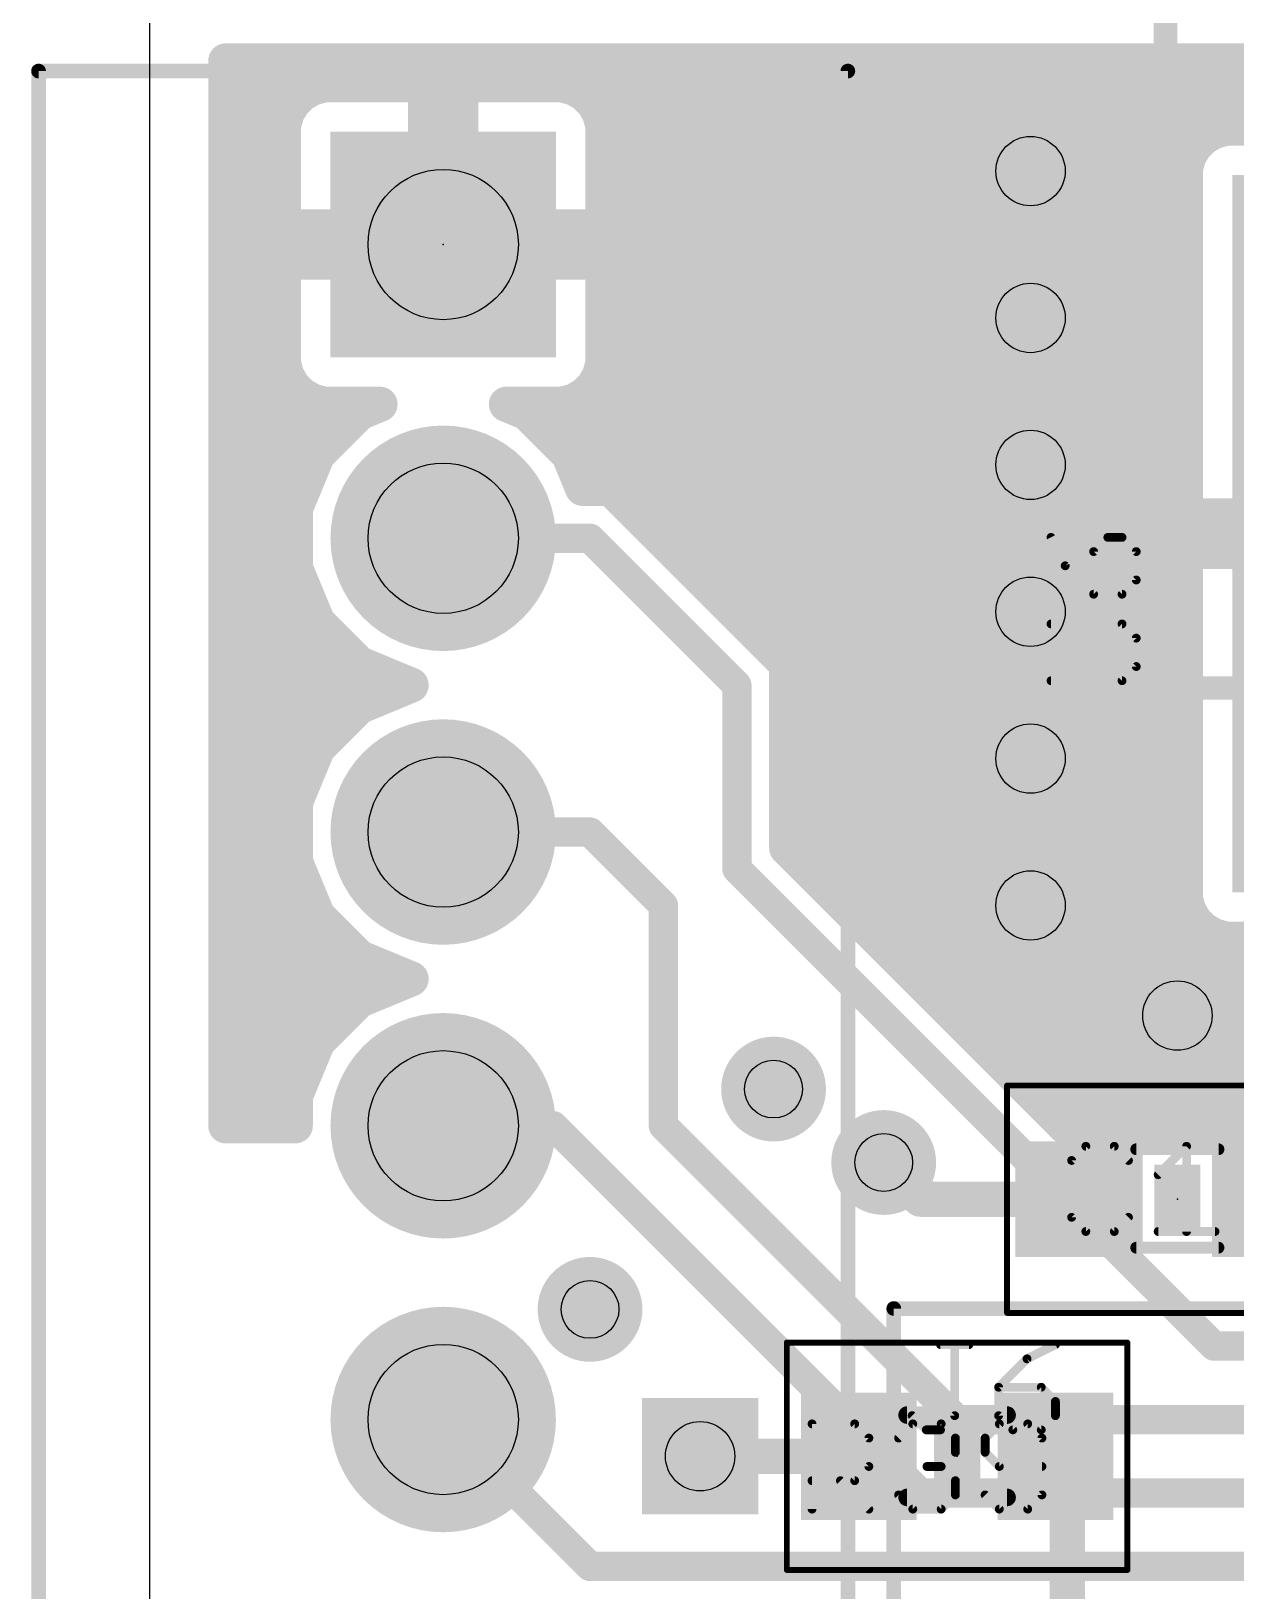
# Model space of a CAD drawing. Extents: x -0.04 to 2.7, y -0.07 to 2.5.
# Drawn here: x -0.04 to 0.37, y 0.417 to 0.948 of the extents above; entities that cross this region are included whole.
import ezdxf

# ---------------------------------------------------------------- set-up
doc = ezdxf.new("R2010")
doc.units = 0
for name, color, linetype in [('1', 22, 'CONTINUOUS'), ('16', 175, 'CONTINUOUS'), ('17', 82, 'CONTINUOUS'), ('18', 82, 'CONTINUOUS'), ('20', 7, 'CONTINUOUS'), ('21', 253, 'CONTINUOUS'), ('23', 7, 'CONTINUOUS'), ('24', 7, 'CONTINUOUS'), ('25', 253, 'CONTINUOUS'), ('31', 253, 'CONTINUOUS'), ('32', 253, 'CONTINUOUS'), ('36', 253, 'CONTINUOUS'), ('40', 175, 'CONTINUOUS'), ('44', 253, 'CONTINUOUS'), ('51', 253, 'CONTINUOUS'), ('52', 253, 'CONTINUOUS')]:
    doc.layers.add(name, color=color, linetype=linetype)

# ---------------------------------------------------------------- blocks, each defined once
blk = doc.blocks.new('RECT')
blk.add_solid([(-0.5, -0.5), (0.5, -0.5), (-0.5, 0.5), (0.5, 0.5)])
blk = doc.blocks.new('SQUAREP')
blk.add_solid([(-0.5, -0.5), (0.5, -0.5), (-0.5, 0.5), (0.5, 0.5)])
blk = doc.blocks.new('ROUNDP')
at = {"const_width": 0.5}
blk.add_lwpolyline([(0, -0.25, 1), (0, 0.25, 1), (0, -0.25)], format="xyb", dxfattribs=at)
blk = doc.blocks.new('ROUNDV')
at = {"const_width": 0.5}
blk.add_lwpolyline([(0, -0.25, 1), (0, 0.25, 1), (0, -0.25)], format="xyb", dxfattribs=at)
blk = doc.blocks.new('SQUAREV')
blk.add_solid([(-0.5, -0.5), (0.5, -0.5), (-0.5, 0.5), (0.5, 0.5)])

msp = doc.modelspace()

# ---------------------------------------------------------------- linework, layer by layer
at = {"layer": '1'}
for points, const_width in [([(0.026, 0.575), (0.026, 0.9375)], 0.012), ([(0.026, 0.9375), (0.620213, 0.9375)], 0.012), ([(0.026, 0.936), (0.617999, 0.936)], 0.012), ([(0.059508, 0.929386), (0.055438, 0.928295)], 0.012), ([(0.094, 0.929386), (0.059508, 0.929386)], 0.012), ([(0.094, 0.881), (0.094, 0.929386)], 0.012), ([(0.140492, 0.929386), (0.106, 0.929386)], 0.012), ([(0.106, 0.929386), (0.106, 0.881)], 0.012), ([(0.144562, 0.928295), (0.140492, 0.929386)], 0.012), ([(0.026, 0.924), (0.049601, 0.924)], 0.012), ([(0.048811, 0.92321), (0.046704, 0.919562)], 0.012), ([(0.05179, 0.926189), (0.048811, 0.92321)], 0.012), ([(0.055438, 0.928295), (0.05179, 0.926189)], 0.012), ([(0.094, 0.924), (0.106, 0.924)], 0.012), ([(0.14821, 0.926189), (0.144562, 0.928295)], 0.012), ([(0.151189, 0.92321), (0.14821, 0.926189)], 0.012), ([(0.150399, 0.924), (0.612346, 0.924)], 0.012), ([(0.153295, 0.919562), (0.151189, 0.92321)], 0.012), ([(0.046704, 0.919562), (0.045614, 0.915492)], 0.012), ([(0.154386, 0.915492), (0.153295, 0.919562)], 0.012), ([(0.045614, 0.915492), (0.045614, 0.881)], 0.012), ([(0.154386, 0.881), (0.154386, 0.915492)], 0.012), ([(0.362525, 0.913532), (0.358876, 0.911425)], 0.012), ([(0.366594, 0.914622), (0.362525, 0.913532)], 0.012), ([(0.469, 0.914622), (0.366594, 0.914622)], 0.012), ([(0.026, 0.912), (0.045614, 0.912)], 0.012), ([(0.094, 0.912), (0.106, 0.912)], 0.012), ([(0.154386, 0.912), (0.359872, 0.912)], 0.012), ([(0.355898, 0.908446), (0.353791, 0.904798)], 0.012), ([(0.358876, 0.911425), (0.355898, 0.908446)], 0.012), ([(0.353791, 0.904798), (0.352701, 0.900728)], 0.012), ([(0.026, 0.9), (0.045614, 0.9)], 0.012), ([(0.094, 0.9), (0.106, 0.9)], 0.012), ([(0.154386, 0.9), (0.352701, 0.9)], 0.012), ([(0.352701, 0.900728), (0.352701, 0.782574)], 0.012), ([(0.026, 0.888), (0.045614, 0.888)], 0.012), ([(0.094, 0.888), (0.106, 0.888)], 0.012), ([(0.154386, 0.888), (0.352701, 0.888)], 0.012), ([(0.045614, 0.881), (0.093999, 0.881)], 0.012), ([(0.093999, 0.881), (0.093999, 0.869)], 0.012), ([(0.106, 0.881), (0.094, 0.881)], 0.012), ([(0.106, 0.869), (0.106, 0.881)], 0.012), ([(0.106, 0.881), (0.154386, 0.881)], 0.012), ([(0.026, 0.876), (0.093999, 0.876)], 0.012), ([(0.106, 0.876), (0.352701, 0.876)], 0.012), ([(0.093999, 0.869), (0.045614, 0.869)], 0.012), ([(0.045614, 0.869), (0.045614, 0.834508)], 0.012), ([(0.154386, 0.869), (0.106, 0.869)], 0.012), ([(0.154386, 0.834508), (0.154386, 0.869)], 0.012), ([(0.026, 0.864), (0.045614, 0.864)], 0.012), ([(0.154386, 0.864), (0.352701, 0.864)], 0.012), ([(0.026, 0.852), (0.045614, 0.852)], 0.012), ([(0.154386, 0.852), (0.352701, 0.852)], 0.012), ([(0.026, 0.84), (0.045614, 0.84)], 0.012), ([(0.154386, 0.84), (0.352701, 0.84)], 0.012), ([(0.045614, 0.834508), (0.046704, 0.830438)], 0.012), ([(0.153295, 0.830438), (0.154386, 0.834508)], 0.012), ([(0.026, 0.828), (0.048112, 0.828)], 0.012), ([(0.046704, 0.830438), (0.048811, 0.82679)], 0.012), ([(0.151189, 0.82679), (0.153295, 0.830438)], 0.012), ([(0.151888, 0.828), (0.352701, 0.828)], 0.012), ([(0.048811, 0.82679), (0.05179, 0.823811)], 0.012), ([(0.05179, 0.823811), (0.055438, 0.821704)], 0.012), ([(0.144562, 0.821704), (0.14821, 0.823811)], 0.012), ([(0.14821, 0.823811), (0.151189, 0.82679)], 0.012), ([(0.055438, 0.821704), (0.059508, 0.820614)], 0.012), ([(0.071459, 0.817715), (0.057285, 0.803541)], 0.012), ([(0.059508, 0.820614), (0.078458, 0.820614)], 0.012), ([(0.078458, 0.820614), (0.071459, 0.817715)], 0.012), ([(0.128541, 0.817715), (0.121542, 0.820614)], 0.012), ([(0.121542, 0.820614), (0.140492, 0.820614)], 0.012), ([(0.142715, 0.803541), (0.128541, 0.817715)], 0.012), ([(0.140492, 0.820614), (0.144562, 0.821704)], 0.012), ([(0.026, 0.816), (0.069744, 0.816)], 0.012), ([(0.130256, 0.816), (0.352701, 0.816)], 0.012), ([(0.026, 0.804), (0.057744, 0.804)], 0.012), ([(0.057285, 0.803541), (0.049614, 0.785022)], 0.012), ([(0.142256, 0.804), (0.352701, 0.804)], 0.012), ([(0.147495, 0.792), (0.142715, 0.803541)], 0.012), ([(0.026, 0.792), (0.052504, 0.792)], 0.012), ([(0.157042, 0.792), (0.147495, 0.792)], 0.012), ([(0.147495, 0.792), (0.352701, 0.792)], 0.012), ([(0.167, 0.782042), (0.157042, 0.792)], 0.012), ([(0.026, 0.78), (0.049614, 0.78)], 0.012), ([(0.049614, 0.785022), (0.049614, 0.764977)], 0.012), ([(0.217, 0.732042), (0.167, 0.782042)], 0.012), ([(0.169041, 0.78), (0.469, 0.78)], 0.012), ([(0.352701, 0.782574), (0.469, 0.782574)], 0.012), ([(0.15, 0.775), (0.1, 0.775)], 0.01), ([(0.2, 0.725), (0.15, 0.775)], 0.01), ([(0.469, 0.770575), (0.352701, 0.770575)], 0.012), ([(0.352701, 0.770575), (0.352701, 0.652421)], 0.012), ([(0.026, 0.768), (0.049614, 0.768)], 0.012), ([(0.049614, 0.764977), (0.057285, 0.746459)], 0.012), ([(0.181041, 0.768), (0.352701, 0.768)], 0.012), ([(0.026, 0.756), (0.053333, 0.756)], 0.012), ([(0.193041, 0.756), (0.352701, 0.756)], 0.012), ([(0.026, 0.744), (0.059744, 0.744)], 0.012), ([(0.057285, 0.746459), (0.071459, 0.732285)], 0.012), ([(0.205041, 0.744), (0.352701, 0.744)], 0.012), ([(0.071459, 0.732285), (0.089046, 0.725)], 0.012), ([(0.217, 0.669542), (0.217, 0.732042)], 0.012), ([(0.026, 0.732), (0.072147, 0.732)], 0.012), ([(0.217, 0.732), (0.352701, 0.732)], 0.012), ([(0.089046, 0.725), (0.071459, 0.717715)], 0.012), ([(0.2, 0.6625), (0.2, 0.725)], 0.01), ([(0.026, 0.72), (0.076975, 0.72)], 0.012), ([(0.071459, 0.717715), (0.057285, 0.703541)], 0.012), ([(0.217, 0.72), (0.352701, 0.72)], 0.012), ([(0.026, 0.708), (0.061744, 0.708)], 0.012), ([(0.217, 0.708), (0.352701, 0.708)], 0.012), ([(0.057285, 0.703541), (0.049614, 0.685022)], 0.012), ([(0.026, 0.696), (0.054161, 0.696)], 0.012), ([(0.217, 0.696), (0.352701, 0.696)], 0.012), ([(0.049614, 0.685022), (0.049614, 0.664977)], 0.012), ([(0.026, 0.684), (0.049614, 0.684)], 0.012), ([(0.217, 0.684), (0.352701, 0.684)], 0.012), ([(0.15, 0.675), (0.1, 0.675)], 0.01), ([(0.175, 0.65), (0.15, 0.675)], 0.01), ([(0.026, 0.672), (0.049614, 0.672)], 0.012), ([(0.217, 0.672), (0.352701, 0.672)], 0.012), ([(0.311541, 0.575), (0.217, 0.669542)], 0.012), ([(0.049614, 0.664977), (0.057285, 0.646459)], 0.012), ([(0.026, 0.66), (0.051676, 0.66)], 0.012), ([(0.3625, 0.5), (0.2, 0.6625)], 0.01), ([(0.226541, 0.66), (0.352701, 0.66)], 0.012), ([(0.352701, 0.652421), (0.353791, 0.648352)], 0.012), ([(0.026, 0.648), (0.056646, 0.648)], 0.012), ([(0.175, 0.575), (0.175, 0.65)], 0.01), ([(0.238541, 0.648), (0.353994, 0.648)], 0.012), ([(0.353791, 0.648352), (0.355898, 0.644703)], 0.012), ([(0.057285, 0.646459), (0.071459, 0.632285)], 0.012), ([(0.355898, 0.644703), (0.358876, 0.641724)], 0.012), ([(0.358876, 0.641724), (0.362525, 0.639618)], 0.012), ([(0.362525, 0.639618), (0.366594, 0.638528)], 0.012), ([(0.366594, 0.638528), (0.469, 0.638528)], 0.012), ([(0.026, 0.636), (0.067744, 0.636)], 0.012), ([(0.071459, 0.632285), (0.089046, 0.625)], 0.012), ([(0.250541, 0.636), (0.824846, 0.636)], 0.012), ([(0.026, 0.624), (0.086632, 0.624)], 0.012), ([(0.089046, 0.625), (0.071459, 0.617715)], 0.012), ([(0.262541, 0.624), (0.828569, 0.624)], 0.012), ([(0.071459, 0.617715), (0.057285, 0.603541)], 0.012), ([(0.026, 0.612), (0.065744, 0.612)], 0.012), ([(0.274541, 0.612), (0.837, 0.612)], 0.012), ([(0.026, 0.6), (0.055818, 0.6)], 0.012), ([(0.057285, 0.603541), (0.049614, 0.585022)], 0.012), ([(0.286541, 0.6), (0.825, 0.6)], 0.012), ([(0.026, 0.588), (0.050848, 0.588)], 0.012), ([(0.049614, 0.585022), (0.049614, 0.575)], 0.012), ([(0.298541, 0.588), (0.813, 0.588)], 0.012), ([(0.026, 0.576), (0.049614, 0.576)], 0.012), ([(0.049614, 0.575), (0.026, 0.575)], 0.012), ([(0.1375, 0.575), (0.1, 0.575)], 0.01), ([(0.2625, 0.45), (0.1375, 0.575)], 0.01), ([(0.275, 0.475), (0.175, 0.575)], 0.01), ([(0.310541, 0.576), (0.559787, 0.576)], 0.012), ([(0.557796, 0.575), (0.311541, 0.575)], 0.012), ([(0.5875, 0.5), (0.3625, 0.5)], 0.01), ([(0.15, 0.425), (0.1, 0.475)], 0.01), ([(0.575, 0.475), (0.275, 0.475)], 0.01), ([(0.5625, 0.45), (0.2625, 0.45)], 0.01), ([(0.55, 0.425), (0.15, 0.425)], 0.01)]:
    msp.add_lwpolyline(points, dxfattribs=dict(at, const_width=const_width))
for points, const_width in [([(0.029, 0.9375, 1), (0.023, 0.9375)], 0.006), ([(0.026, 0.9405, 1), (0.026, 0.9345)], 0.006), ([(0.026, 0.939, 1), (0.026, 0.933)], 0.006), ([(0.059508, 0.932386, 1), (0.059508, 0.926386)], 0.006), ([(0.060284, 0.926488, 1), (0.058731, 0.932283)], 0.006), ([(0.097, 0.929386, 1), (0.091, 0.929386)], 0.006), ([(0.094, 0.926386, 1), (0.094, 0.932386)], 0.006), ([(0.106, 0.932386, 1), (0.106, 0.926386)], 0.006), ([(0.109, 0.929386, 1), (0.103, 0.929386)], 0.006), ([(0.141269, 0.932283, 1), (0.139716, 0.926488)], 0.006), ([(0.140492, 0.926386, 1), (0.140492, 0.932386)], 0.006), ([(0.026, 0.927, 1), (0.026, 0.921)], 0.006), ([(0.051409, 0.92171, 1), (0.046213, 0.92471)], 0.006), ([(0.05029, 0.928787, 1), (0.05329, 0.923591)], 0.006), ([(0.049601, 0.921, 1), (0.049601, 0.927)], 0.006), ([(0.053911, 0.924068, 1), (0.049669, 0.92831)], 0.006), ([(0.054662, 0.931193, 1), (0.056215, 0.925398)], 0.006), ([(0.056938, 0.925697, 1), (0.053938, 0.930893)], 0.006), ([(0.094, 0.927, 1), (0.094, 0.921)], 0.006), ([(0.106, 0.921, 1), (0.106, 0.927)], 0.006), ([(0.146062, 0.930893, 1), (0.143061, 0.925697)], 0.006), ([(0.143785, 0.925398, 1), (0.145338, 0.931193)], 0.006), ([(0.150331, 0.92831, 1), (0.146089, 0.924068)], 0.006), ([(0.14671, 0.923591, 1), (0.14971, 0.928787)], 0.006), ([(0.150399, 0.927, 1), (0.150399, 0.921)], 0.006), ([(0.153787, 0.92471, 1), (0.148591, 0.92171)], 0.006), ([(0.044106, 0.921062, 1), (0.049303, 0.918061)], 0.006), ([(0.049602, 0.918785, 1), (0.043807, 0.920338)], 0.006), ([(0.04669, 0.925331, 1), (0.050932, 0.921089)], 0.006), ([(0.149068, 0.921089, 1), (0.15331, 0.925331)], 0.006), ([(0.156193, 0.920338, 1), (0.150398, 0.918785)], 0.006), ([(0.150697, 0.918061, 1), (0.155893, 0.921062)], 0.006), ([(0.048614, 0.915492, 1), (0.042614, 0.915492)], 0.006), ([(0.042716, 0.916269, 1), (0.048512, 0.914716)], 0.006), ([(0.157386, 0.915492, 1), (0.151386, 0.915492)], 0.006), ([(0.151488, 0.914716, 1), (0.157283, 0.916269)], 0.006), ([(0.361749, 0.916429, 1), (0.363301, 0.910634)], 0.006), ([(0.364025, 0.910934, 1), (0.361025, 0.91613)], 0.006), ([(0.366594, 0.917622, 1), (0.366594, 0.911622)], 0.006), ([(0.367371, 0.911724, 1), (0.365818, 0.91752)], 0.006), ([(0.026, 0.915, 1), (0.026, 0.909)], 0.006), ([(0.045614, 0.909, 1), (0.045614, 0.915)], 0.006), ([(0.094, 0.915, 1), (0.094, 0.909)], 0.006), ([(0.106, 0.909, 1), (0.106, 0.915)], 0.006), ([(0.154386, 0.915, 1), (0.154386, 0.909)], 0.006), ([(0.353776, 0.910568, 1), (0.358019, 0.906325)], 0.006), ([(0.358496, 0.906946, 1), (0.3533, 0.909946)], 0.006), ([(0.357376, 0.914023, 1), (0.360377, 0.908827)], 0.006), ([(0.360998, 0.909304, 1), (0.356755, 0.913546)], 0.006), ([(0.359872, 0.909, 1), (0.359872, 0.915)], 0.006), ([(0.351193, 0.906298, 1), (0.356389, 0.903298)], 0.006), ([(0.356689, 0.904021, 1), (0.350893, 0.905574)], 0.006), ([(0.026, 0.903, 1), (0.026, 0.897)], 0.006), ([(0.045614, 0.897, 1), (0.045614, 0.903)], 0.006), ([(0.094, 0.903, 1), (0.094, 0.897)], 0.006), ([(0.106, 0.897, 1), (0.106, 0.903)], 0.006), ([(0.154386, 0.903, 1), (0.154386, 0.897)], 0.006), ([(0.355701, 0.900728, 1), (0.349701, 0.900728)], 0.006), ([(0.349803, 0.901505, 1), (0.355599, 0.899952)], 0.006), ([(0.352701, 0.897, 1), (0.352701, 0.903)], 0.006), ([(0.026, 0.891, 1), (0.026, 0.885)], 0.006), ([(0.045614, 0.885, 1), (0.045614, 0.891)], 0.006), ([(0.094, 0.891, 1), (0.094, 0.885)], 0.006), ([(0.106, 0.885, 1), (0.106, 0.891)], 0.006), ([(0.154386, 0.891, 1), (0.154386, 0.885)], 0.006), ([(0.352701, 0.885, 1), (0.352701, 0.891)], 0.006), ([(0.045614, 0.884, 1), (0.045614, 0.878)], 0.006), ([(0.096999, 0.881, 1), (0.090999, 0.881)], 0.006), ([(0.094, 0.884, 1), (0.094, 0.878)], 0.006), ([(0.093999, 0.878, 1), (0.093999, 0.884)], 0.006), ([(0.109, 0.881, 1), (0.103, 0.881)], 0.006), ([(0.106, 0.884, 1), (0.106, 0.878)], 0.006), ([(0.106, 0.878, 1), (0.106, 0.884)], 0.006), ([(0.154386, 0.878, 1), (0.154386, 0.884)], 0.006), ([(0.026, 0.879, 1), (0.026, 0.873)], 0.006), ([(0.042614, 0.881, 1), (0.048614, 0.881)], 0.006), ([(0.091, 0.881, 1), (0.097, 0.881)], 0.006), ([(0.093999, 0.873, 1), (0.093999, 0.879)], 0.006), ([(0.103, 0.881, 1), (0.109, 0.881)], 0.006), ([(0.106, 0.879, 1), (0.106, 0.873)], 0.006), ([(0.151386, 0.881, 1), (0.157386, 0.881)], 0.006), ([(0.352701, 0.873, 1), (0.352701, 0.879)], 0.006), ([(0.045614, 0.872, 1), (0.045614, 0.866)], 0.006), ([(0.048614, 0.869, 1), (0.042614, 0.869)], 0.006), ([(0.090999, 0.869, 1), (0.096999, 0.869)], 0.006), ([(0.093999, 0.866, 1), (0.093999, 0.872)], 0.006), ([(0.106, 0.872, 1), (0.106, 0.866)], 0.006), ([(0.103, 0.869, 1), (0.109, 0.869)], 0.006), ([(0.157386, 0.869, 1), (0.151386, 0.869)], 0.006), ([(0.154386, 0.866, 1), (0.154386, 0.872)], 0.006), ([(0.026, 0.867, 1), (0.026, 0.861)], 0.006), ([(0.045614, 0.861, 1), (0.045614, 0.867)], 0.006), ([(0.154386, 0.867, 1), (0.154386, 0.861)], 0.006), ([(0.352701, 0.861, 1), (0.352701, 0.867)], 0.006), ([(0.026, 0.855, 1), (0.026, 0.849)], 0.006), ([(0.045614, 0.849, 1), (0.045614, 0.855)], 0.006), ([(0.154386, 0.855, 1), (0.154386, 0.849)], 0.006), ([(0.352701, 0.849, 1), (0.352701, 0.855)], 0.006), ([(0.026, 0.843, 1), (0.026, 0.837)], 0.006), ([(0.045614, 0.837, 1), (0.045614, 0.843)], 0.006), ([(0.154386, 0.843, 1), (0.154386, 0.837)], 0.006), ([(0.352701, 0.837, 1), (0.352701, 0.843)], 0.006), ([(0.048512, 0.835284, 1), (0.042716, 0.833731)], 0.006), ([(0.157283, 0.833731, 1), (0.151488, 0.835284)], 0.006), ([(0.026, 0.831, 1), (0.026, 0.825)], 0.006), ([(0.042614, 0.834508, 1), (0.048614, 0.834508)], 0.006), ([(0.049303, 0.831938, 1), (0.044106, 0.828938)], 0.006), ([(0.043807, 0.829662, 1), (0.049602, 0.831215)], 0.006), ([(0.048112, 0.825, 1), (0.048112, 0.831)], 0.006), ([(0.151888, 0.831, 1), (0.151888, 0.825)], 0.006), ([(0.150398, 0.831215, 1), (0.156193, 0.829662)], 0.006), ([(0.155893, 0.828938, 1), (0.150697, 0.831938)], 0.006), ([(0.151386, 0.834508, 1), (0.157386, 0.834508)], 0.006), ([(0.352701, 0.825, 1), (0.352701, 0.831)], 0.006), ([(0.050932, 0.828911, 1), (0.04669, 0.824669)], 0.006), ([(0.046213, 0.82529, 1), (0.051409, 0.82829)], 0.006), ([(0.05329, 0.826409, 1), (0.05029, 0.821213)], 0.006), ([(0.049669, 0.82169, 1), (0.053911, 0.825932)], 0.006), ([(0.146089, 0.825932, 1), (0.150331, 0.82169)], 0.006), ([(0.14971, 0.821213, 1), (0.14671, 0.826409)], 0.006), ([(0.148591, 0.82829, 1), (0.153787, 0.82529)], 0.006), ([(0.15331, 0.824669, 1), (0.149068, 0.828911)], 0.006), ([(0.056215, 0.824602, 1), (0.054662, 0.818807)], 0.006), ([(0.053938, 0.819106, 1), (0.056938, 0.824303)], 0.006), ([(0.059508, 0.823614, 1), (0.059508, 0.817614)], 0.006), ([(0.058731, 0.817716, 1), (0.060284, 0.823512)], 0.006), ([(0.070311, 0.820487, 1), (0.072607, 0.814943)], 0.006), ([(0.07358, 0.815594, 1), (0.069337, 0.819836)], 0.006), ([(0.079606, 0.817843, 1), (0.07731, 0.823386)], 0.006), ([(0.078458, 0.817614, 1), (0.078458, 0.823614)], 0.006), ([(0.12269, 0.823386, 1), (0.120394, 0.817843)], 0.006), ([(0.121542, 0.823614, 1), (0.121542, 0.817614)], 0.006), ([(0.130663, 0.819836, 1), (0.12642, 0.815594)], 0.006), ([(0.127393, 0.814943, 1), (0.129689, 0.820487)], 0.006), ([(0.139716, 0.823512, 1), (0.141269, 0.817716)], 0.006), ([(0.140492, 0.817614, 1), (0.140492, 0.823614)], 0.006), ([(0.143061, 0.824303, 1), (0.146062, 0.819106)], 0.006), ([(0.145338, 0.818807, 1), (0.143785, 0.824602)], 0.006), ([(0.026, 0.819, 1), (0.026, 0.813)], 0.006), ([(0.069744, 0.813, 1), (0.069744, 0.819)], 0.006), ([(0.130256, 0.819, 1), (0.130256, 0.813)], 0.006), ([(0.352701, 0.813, 1), (0.352701, 0.819)], 0.006), ([(0.026, 0.807, 1), (0.026, 0.801)], 0.006), ([(0.055164, 0.805663, 1), (0.059406, 0.80142)], 0.006), ([(0.060057, 0.802393, 1), (0.054513, 0.804689)], 0.006), ([(0.057744, 0.801, 1), (0.057744, 0.807)], 0.006), ([(0.142256, 0.807, 1), (0.142256, 0.801)], 0.006), ([(0.145487, 0.804689, 1), (0.139943, 0.802393)], 0.006), ([(0.140594, 0.80142, 1), (0.144836, 0.805663)], 0.006), ([(0.352701, 0.801, 1), (0.352701, 0.807)], 0.006), ([(0.026, 0.795, 1), (0.026, 0.789)], 0.006), ([(0.052504, 0.789, 1), (0.052504, 0.795)], 0.006), ([(0.147495, 0.795, 1), (0.147495, 0.789)], 0.006), ([(0.147495, 0.795, 1), (0.147495, 0.789)], 0.006), ([(0.159163, 0.794121, 1), (0.15492, 0.789879)], 0.006), ([(0.157042, 0.789, 1), (0.157042, 0.795)], 0.006), ([(0.352701, 0.789, 1), (0.352701, 0.795)], 0.006), ([(0.144724, 0.790852, 1), (0.150267, 0.793148)], 0.006), ([(0.026, 0.783, 1), (0.026, 0.777)], 0.006), ([(0.052614, 0.785022, 1), (0.046614, 0.785022)], 0.006), ([(0.046843, 0.78617, 1), (0.052386, 0.783874)], 0.006), ([(0.049614, 0.777, 1), (0.049614, 0.783)], 0.006), ([(0.169121, 0.784163, 1), (0.164879, 0.77992)], 0.006), ([(0.164879, 0.77992, 1), (0.169121, 0.784163)], 0.006), ([(0.169041, 0.783, 1), (0.169041, 0.777)], 0.006), ([(0.352701, 0.785574, 1), (0.352701, 0.779574)], 0.006), ([(0.349701, 0.782574, 1), (0.355701, 0.782574)], 0.006), ([(0.1, 0.7775, 1), (0.1, 0.7725)], 0.005), ([(0.151768, 0.776768, 1), (0.148232, 0.773232)], 0.005), ([(0.15, 0.7725, 1), (0.15, 0.7775)], 0.005), ([(0.352701, 0.773575, 1), (0.352701, 0.767575)], 0.006), ([(0.355701, 0.770575, 1), (0.349701, 0.770575)], 0.006), ([(0.026, 0.771, 1), (0.026, 0.765)], 0.006), ([(0.052386, 0.766126, 1), (0.046843, 0.763829)], 0.006), ([(0.049614, 0.765, 1), (0.049614, 0.771)], 0.006), ([(0.181041, 0.771, 1), (0.181041, 0.765)], 0.006), ([(0.352701, 0.765, 1), (0.352701, 0.771)], 0.006), ([(0.046614, 0.764977, 1), (0.052614, 0.764977)], 0.006), ([(0.026, 0.759, 1), (0.026, 0.753)], 0.006), ([(0.053333, 0.753, 1), (0.053333, 0.759)], 0.006), ([(0.193041, 0.759, 1), (0.193041, 0.753)], 0.006), ([(0.352701, 0.753, 1), (0.352701, 0.759)], 0.006), ([(0.026, 0.747, 1), (0.026, 0.741)], 0.006), ([(0.059406, 0.74858, 1), (0.055164, 0.744337)], 0.006), ([(0.054513, 0.745311, 1), (0.060057, 0.747607)], 0.006), ([(0.059744, 0.741, 1), (0.059744, 0.747)], 0.006), ([(0.205041, 0.747, 1), (0.205041, 0.741)], 0.006), ([(0.352701, 0.741, 1), (0.352701, 0.747)], 0.006), ([(0.072607, 0.735057, 1), (0.070311, 0.729513)], 0.006), ([(0.22, 0.732042, 1), (0.214, 0.732042)], 0.006), ([(0.026, 0.735, 1), (0.026, 0.729)], 0.006), ([(0.069337, 0.730164, 1), (0.07358, 0.734406)], 0.006), ([(0.072147, 0.729, 1), (0.072147, 0.735)], 0.006), ([(0.217, 0.735, 1), (0.217, 0.729)], 0.006), ([(0.214879, 0.72992, 1), (0.219121, 0.734163)], 0.006), ([(0.352701, 0.729, 1), (0.352701, 0.735)], 0.006), ([(0.090194, 0.722228, 1), (0.087898, 0.727772)], 0.006), ([(0.087898, 0.722228, 1), (0.090194, 0.727772)], 0.006), ([(0.2025, 0.725, 1), (0.1975, 0.725)], 0.005), ([(0.198232, 0.723232, 1), (0.201768, 0.726768)], 0.005), ([(0.026, 0.723, 1), (0.026, 0.717)], 0.006), ([(0.070311, 0.720487, 1), (0.072607, 0.714943)], 0.006), ([(0.07358, 0.715594, 1), (0.069337, 0.719836)], 0.006), ([(0.076975, 0.717, 1), (0.076975, 0.723)], 0.006), ([(0.217, 0.723, 1), (0.217, 0.717)], 0.006), ([(0.352701, 0.717, 1), (0.352701, 0.723)], 0.006), ([(0.026, 0.711, 1), (0.026, 0.705)], 0.006), ([(0.061744, 0.705, 1), (0.061744, 0.711)], 0.006), ([(0.217, 0.711, 1), (0.217, 0.705)], 0.006), ([(0.352701, 0.705, 1), (0.352701, 0.711)], 0.006), ([(0.055164, 0.705663, 1), (0.059406, 0.70142)], 0.006), ([(0.060057, 0.702393, 1), (0.054513, 0.704689)], 0.006), ([(0.026, 0.699, 1), (0.026, 0.693)], 0.006), ([(0.054161, 0.693, 1), (0.054161, 0.699)], 0.006), ([(0.217, 0.699, 1), (0.217, 0.693)], 0.006), ([(0.352701, 0.693, 1), (0.352701, 0.699)], 0.006), ([(0.052614, 0.685022, 1), (0.046614, 0.685022)], 0.006), ([(0.026, 0.687, 1), (0.026, 0.681)], 0.006), ([(0.046843, 0.68617, 1), (0.052386, 0.683874)], 0.006), ([(0.049614, 0.681, 1), (0.049614, 0.687)], 0.006), ([(0.217, 0.687, 1), (0.217, 0.681)], 0.006), ([(0.352701, 0.681, 1), (0.352701, 0.687)], 0.006), ([(0.1, 0.6775, 1), (0.1, 0.6725)], 0.005), ([(0.151768, 0.676768, 1), (0.148232, 0.673232)], 0.005), ([(0.15, 0.6725, 1), (0.15, 0.6775)], 0.005), ([(0.026, 0.675, 1), (0.026, 0.669)], 0.006), ([(0.049614, 0.669, 1), (0.049614, 0.675)], 0.006), ([(0.217, 0.675, 1), (0.217, 0.669)], 0.006), ([(0.219121, 0.671663, 1), (0.214879, 0.66742)], 0.006), ([(0.352701, 0.669, 1), (0.352701, 0.675)], 0.006), ([(0.052386, 0.666126, 1), (0.046843, 0.663829)], 0.006), ([(0.214, 0.669542, 1), (0.22, 0.669542)], 0.006), ([(0.026, 0.663, 1), (0.026, 0.657)], 0.006), ([(0.046614, 0.664977, 1), (0.052614, 0.664977)], 0.006), ([(0.051676, 0.657, 1), (0.051676, 0.663)], 0.006), ([(0.201768, 0.664268, 1), (0.198232, 0.660732)], 0.005), ([(0.1975, 0.6625, 1), (0.2025, 0.6625)], 0.005), ([(0.226541, 0.663, 1), (0.226541, 0.657)], 0.006), ([(0.352701, 0.657, 1), (0.352701, 0.663)], 0.006), ([(0.355599, 0.653197, 1), (0.349803, 0.651645)], 0.006), ([(0.026, 0.651, 1), (0.026, 0.645)], 0.006), ([(0.056646, 0.645, 1), (0.056646, 0.651)], 0.006), ([(0.1775, 0.65, 1), (0.1725, 0.65)], 0.005), ([(0.173232, 0.648232, 1), (0.176768, 0.651768)], 0.005), ([(0.238541, 0.651, 1), (0.238541, 0.645)], 0.006), ([(0.349701, 0.652421, 1), (0.355701, 0.652421)], 0.006), ([(0.356389, 0.649852, 1), (0.351193, 0.646852)], 0.006), ([(0.353994, 0.645, 1), (0.353994, 0.651)], 0.006), ([(0.059406, 0.64858, 1), (0.055164, 0.644337)], 0.006), ([(0.054513, 0.645311, 1), (0.060057, 0.647607)], 0.006), ([(0.350893, 0.647575, 1), (0.356689, 0.649128)], 0.006), ([(0.358019, 0.646825, 1), (0.353776, 0.642582)], 0.006), ([(0.3533, 0.643203, 1), (0.358496, 0.646203)], 0.006), ([(0.360377, 0.644322, 1), (0.357376, 0.639126)], 0.006), ([(0.356755, 0.639603, 1), (0.360998, 0.643846)], 0.006), ([(0.363301, 0.642516, 1), (0.361749, 0.63672)], 0.006), ([(0.361025, 0.63702, 1), (0.364025, 0.642216)], 0.006), ([(0.366594, 0.641528, 1), (0.366594, 0.635528)], 0.006), ([(0.365818, 0.63563, 1), (0.367371, 0.641425)], 0.006), ([(0.026, 0.639, 1), (0.026, 0.633)], 0.006), ([(0.067744, 0.633, 1), (0.067744, 0.639)], 0.006), ([(0.072607, 0.635057, 1), (0.070311, 0.629513)], 0.006), ([(0.069337, 0.630164, 1), (0.07358, 0.634406)], 0.006), ([(0.250541, 0.639, 1), (0.250541, 0.633)], 0.006), ([(0.026, 0.627, 1), (0.026, 0.621)], 0.006), ([(0.086632, 0.621, 1), (0.086632, 0.627)], 0.006), ([(0.090194, 0.622228, 1), (0.087898, 0.627772)], 0.006), ([(0.087898, 0.622228, 1), (0.090194, 0.627772)], 0.006), ([(0.262541, 0.627, 1), (0.262541, 0.621)], 0.006), ([(0.070311, 0.620487, 1), (0.072607, 0.614943)], 0.006), ([(0.07358, 0.615594, 1), (0.069337, 0.619836)], 0.006), ([(0.026, 0.615, 1), (0.026, 0.609)], 0.006), ([(0.065744, 0.609, 1), (0.065744, 0.615)], 0.006), ([(0.274541, 0.615, 1), (0.274541, 0.609)], 0.006), ([(0.026, 0.603, 1), (0.026, 0.597)], 0.006), ([(0.055164, 0.605663, 1), (0.059406, 0.60142)], 0.006), ([(0.060057, 0.602393, 1), (0.054513, 0.604689)], 0.006), ([(0.055818, 0.597, 1), (0.055818, 0.603)], 0.006), ([(0.286541, 0.603, 1), (0.286541, 0.597)], 0.006), ([(0.026, 0.591, 1), (0.026, 0.585)], 0.006), ([(0.052614, 0.585022, 1), (0.046614, 0.585022)], 0.006), ([(0.050848, 0.585, 1), (0.050848, 0.591)], 0.006), ([(0.298541, 0.591, 1), (0.298541, 0.585)], 0.006), ([(0.046843, 0.58617, 1), (0.052386, 0.583874)], 0.006), ([(0.026, 0.579, 1), (0.026, 0.573)], 0.006), ([(0.026, 0.578, 1), (0.026, 0.572)], 0.006), ([(0.049614, 0.573, 1), (0.049614, 0.579)], 0.006), ([(0.049614, 0.572, 1), (0.049614, 0.578)], 0.006), ([(0.1, 0.5775, 1), (0.1, 0.5725)], 0.005), ([(0.139268, 0.576768, 1), (0.135732, 0.573232)], 0.005), ([(0.1375, 0.5725, 1), (0.1375, 0.5775)], 0.005), ([(0.176768, 0.576768, 1), (0.173232, 0.573232)], 0.005), ([(0.310541, 0.579, 1), (0.310541, 0.573)], 0.006), ([(0.311541, 0.578, 1), (0.311541, 0.572)], 0.006), ([(0.30942, 0.572879, 1), (0.313663, 0.577121)], 0.006), ([(0.023, 0.575, 1), (0.029, 0.575)], 0.006), ([(0.046614, 0.575, 1), (0.052614, 0.575)], 0.006), ([(0.1725, 0.575, 1), (0.1775, 0.575)], 0.005), ([(0.3625, 0.5025, 1), (0.3625, 0.4975)], 0.005), ([(0.360732, 0.498232, 1), (0.364268, 0.501768)], 0.005), ([(0.101768, 0.476768, 1), (0.098232, 0.473232)], 0.005), ([(0.275, 0.4775, 1), (0.275, 0.4725)], 0.005), ([(0.273232, 0.473232, 1), (0.276768, 0.476768)], 0.005), ([(0.2625, 0.4525, 1), (0.2625, 0.4475)], 0.005), ([(0.260732, 0.448232, 1), (0.264268, 0.451768)], 0.005), ([(0.15, 0.4275, 1), (0.15, 0.4225)], 0.005), ([(0.148232, 0.423232, 1), (0.151768, 0.426768)], 0.005)]:
    msp.add_lwpolyline(points, format="xyb", dxfattribs=dict(at, const_width=const_width))
at = {"layer": '16', "const_width": 0.012}
for points in [[(0.25, 0.5625), (0.2625, 0.55)], [(0.2625, 0.55), (0.316535, 0.55)], [(0.1875, 0.4625), (0.241535, 0.4625)], [(0.308465, 0.4625), (0.3125, 0.458465)], [(0.3125, 0.458465), (0.3125, 0.375)]]:
    msp.add_lwpolyline(points, dxfattribs=at)
at = {"layer": '16', "const_width": 0.006}
for points in [[(0.252121, 0.564621, 1), (0.247879, 0.560379)], [(0.2625, 0.553, 1), (0.2625, 0.547)], [(0.260379, 0.547879, 1), (0.264621, 0.552121)], [(0.316535, 0.547, 1), (0.316535, 0.553)], [(0.1875, 0.4655, 1), (0.1875, 0.4595)], [(0.241535, 0.4595, 1), (0.241535, 0.4655)], [(0.310586, 0.464621, 1), (0.306343, 0.460379)], [(0.3155, 0.458465, 1), (0.3095, 0.458465)], [(0.310379, 0.456343, 1), (0.314621, 0.460586)]]:
    msp.add_lwpolyline(points, format="xyb", dxfattribs=at)
at = {"layer": '20'}
msp.add_line((0, 2.5), (0, 0), dxfattribs=at)
at = {"layer": '21'}
for points, const_width in [([(0.346, 0.724), (0.345984, 0.96)], 0.008), ([(-0.037795, 0.300984), (-0.037795, 0.934055)], 0.005), ([(-0.037795, 0.934055), (0.237795, 0.934055)], 0.005), ([(0.237795, 0.934055), (0.237795, 0.300984)], 0.005), ([(0.253445, 0.512795), (0.486516, 0.512795)], 0.005), ([(0.253445, 0.237205), (0.253445, 0.512795)], 0.005)]:
    msp.add_lwpolyline(points, dxfattribs=dict(at, const_width=const_width))
for points, const_width in [([(-0.036545, 0.934055, 1), (-0.039045, 0.934055)], 0.0025), ([(-0.037795, 0.935305, 1), (-0.037795, 0.932805)], 0.0025), ([(0.239045, 0.934055, 1), (0.236545, 0.934055)], 0.0025), ([(0.237795, 0.932805, 1), (0.237795, 0.935305)], 0.0025), ([(0.344, 0.724, 1), (0.348, 0.724)], 0.004), ([(0.253445, 0.514045, 1), (0.253445, 0.511545)], 0.0025), ([(0.254695, 0.512795, 1), (0.252195, 0.512795)], 0.0025)]:
    msp.add_lwpolyline(points, format="xyb", dxfattribs=dict(at, const_width=const_width))
at = {"layer": '23'}
msp.add_point((0.1, 0.875), dxfattribs=at)
at = {"layer": '24'}
for p in [(0.35, 0.55), (0.275, 0.4625)]:
    msp.add_point(p, dxfattribs=at)
at = {"layer": '25', "const_width": 0.003}
for points in [[(0.306975, 0.775315), (0.311813, 0.76564)], [(0.326325, 0.775315), (0.321488, 0.770477)], [(0.331163, 0.775315), (0.326325, 0.775315)], [(0.336, 0.770477), (0.331163, 0.775315)], [(0.321488, 0.770477), (0.321488, 0.755965)], [(0.336, 0.760803), (0.336, 0.770477)], [(0.311813, 0.76564), (0.321488, 0.755965)], [(0.331163, 0.755965), (0.336, 0.760803)], [(0.321488, 0.755965), (0.331163, 0.755965)], [(0.331163, 0.74585), (0.306975, 0.74585)], [(0.336, 0.741012), (0.331163, 0.74585)], [(0.336, 0.731337), (0.336, 0.741012)], [(0.331163, 0.7265), (0.336, 0.731337)], [(0.306975, 0.7265), (0.331163, 0.7265)], [(0.318837, 0.568025), (0.314, 0.563187)], [(0.328512, 0.568025), (0.318837, 0.568025)], [(0.33335, 0.563187), (0.328512, 0.568025)], [(0.343465, 0.55835), (0.35314, 0.568025)], [(0.35314, 0.568025), (0.35314, 0.539)], [(0.314, 0.563187), (0.314, 0.543837)], [(0.314, 0.543837), (0.318837, 0.539)], [(0.328512, 0.539), (0.33335, 0.543837)], [(0.318837, 0.539), (0.328512, 0.539)], [(0.343465, 0.539), (0.362815, 0.539)], [(0.269344, 0.500505), (0.279019, 0.500505)], [(0.274182, 0.476318), (0.274182, 0.500505)], [(0.308484, 0.500505), (0.298809, 0.495668)], [(0.298809, 0.495668), (0.289134, 0.485993)], [(0.289134, 0.485993), (0.289134, 0.476318)], [(0.303647, 0.485993), (0.289134, 0.485993)], [(0.308484, 0.481155), (0.303647, 0.485993)], [(0.308484, 0.476318), (0.308484, 0.481155)], [(0.225604, 0.4445), (0.225604, 0.473525)], [(0.225604, 0.473525), (0.240117, 0.473525)], [(0.240117, 0.473525), (0.244954, 0.468687)], [(0.25507, 0.468687), (0.259907, 0.473525)], [(0.259669, 0.476318), (0.264507, 0.47148)], [(0.259907, 0.473525), (0.269582, 0.473525)], [(0.264507, 0.47148), (0.269344, 0.47148)], [(0.269344, 0.47148), (0.274182, 0.476318)], [(0.269582, 0.473525), (0.274419, 0.468687)], [(0.289372, 0.473525), (0.284535, 0.468687)], [(0.289134, 0.476318), (0.293972, 0.47148)], [(0.299047, 0.473525), (0.289372, 0.473525)], [(0.293972, 0.47148), (0.303647, 0.47148)], [(0.303885, 0.468687), (0.299047, 0.473525)], [(0.303647, 0.47148), (0.308484, 0.476318)], [(0.244954, 0.468687), (0.244954, 0.459012)], [(0.274419, 0.468687), (0.274419, 0.46385)], [(0.284535, 0.468687), (0.284535, 0.46385)], [(0.303885, 0.449337), (0.303885, 0.468687)], [(0.274419, 0.46385), (0.269582, 0.459012)], [(0.284535, 0.46385), (0.289372, 0.459012)], [(0.244954, 0.459012), (0.240117, 0.454175)], [(0.269582, 0.459012), (0.264744, 0.459012)], [(0.269582, 0.459012), (0.274419, 0.454175)], [(0.289372, 0.459012), (0.303885, 0.459012)], [(0.240117, 0.454175), (0.225604, 0.454175)], [(0.235279, 0.454175), (0.244954, 0.4445)], [(0.274419, 0.454175), (0.274419, 0.449337)], [(0.259907, 0.4445), (0.25507, 0.449337)], [(0.269582, 0.4445), (0.259907, 0.4445)], [(0.274419, 0.449337), (0.269582, 0.4445)], [(0.284535, 0.449337), (0.289372, 0.4445)], [(0.289372, 0.4445), (0.299047, 0.4445)], [(0.299047, 0.4445), (0.303885, 0.449337)]]:
    msp.add_lwpolyline(points, dxfattribs=at)
at = {"layer": '25', "const_width": 0.0015}
for points in [[(0.307646, 0.77565, 1), (0.306304, 0.77498)], [(0.326325, 0.776065, 1), (0.326325, 0.774565)], [(0.326856, 0.774785, 1), (0.325795, 0.775845)], [(0.331693, 0.775845, 1), (0.330632, 0.774785)], [(0.331163, 0.774565, 1), (0.331163, 0.776065)], [(0.320957, 0.771008, 1), (0.322018, 0.769947)], [(0.322238, 0.770477, 1), (0.320738, 0.770477)], [(0.33675, 0.770477, 1), (0.33525, 0.770477)], [(0.33547, 0.769947, 1), (0.33653, 0.771008)], [(0.312343, 0.76617, 1), (0.311282, 0.76511)], [(0.311142, 0.765305, 1), (0.312484, 0.765975)], [(0.33525, 0.760803, 1), (0.33675, 0.760803)], [(0.33653, 0.760272, 1), (0.33547, 0.761333)], [(0.321488, 0.756715, 1), (0.321488, 0.755215)], [(0.320738, 0.755965, 1), (0.322238, 0.755965)], [(0.320957, 0.755435, 1), (0.322018, 0.756496)], [(0.330632, 0.756496, 1), (0.331693, 0.755435)], [(0.331163, 0.755215, 1), (0.331163, 0.756715)], [(0.306975, 0.7466, 1), (0.306975, 0.7451)], [(0.331693, 0.74638, 1), (0.330632, 0.745319)], [(0.331163, 0.7451, 1), (0.331163, 0.7466)], [(0.33675, 0.741012, 1), (0.33525, 0.741012)], [(0.33547, 0.740482, 1), (0.33653, 0.741543)], [(0.33653, 0.730807, 1), (0.33547, 0.731868)], [(0.306975, 0.72725, 1), (0.306975, 0.72575)], [(0.330632, 0.72703, 1), (0.331693, 0.72597)], [(0.331163, 0.72575, 1), (0.331163, 0.72725)], [(0.33525, 0.731337, 1), (0.33675, 0.731337)], [(0.318837, 0.568775, 1), (0.318837, 0.567275)], [(0.319368, 0.567494, 1), (0.318307, 0.568555)], [(0.329043, 0.568555, 1), (0.327982, 0.567494)], [(0.328512, 0.567275, 1), (0.328512, 0.568775)], [(0.35389, 0.568025, 1), (0.35239, 0.568025)], [(0.35367, 0.567494, 1), (0.35261, 0.568555)], [(0.31475, 0.563187, 1), (0.31325, 0.563187)], [(0.31347, 0.563718, 1), (0.31453, 0.562657)], [(0.332819, 0.562657, 1), (0.33388, 0.563718)], [(0.342935, 0.55888, 1), (0.343996, 0.557819)], [(0.31453, 0.544368, 1), (0.31347, 0.543307)], [(0.31325, 0.543837, 1), (0.31475, 0.543837)], [(0.33388, 0.543307, 1), (0.332819, 0.544368)], [(0.318837, 0.53975, 1), (0.318837, 0.53825)], [(0.318307, 0.53847, 1), (0.319368, 0.53953)], [(0.327982, 0.53953, 1), (0.329043, 0.53847)], [(0.328512, 0.53825, 1), (0.328512, 0.53975)], [(0.343465, 0.53975, 1), (0.343465, 0.53825)], [(0.35239, 0.539, 1), (0.35389, 0.539)], [(0.362815, 0.53825, 1), (0.362815, 0.53975)], [(0.269344, 0.501255, 1), (0.269344, 0.499755)], [(0.274932, 0.500505, 1), (0.273432, 0.500505)], [(0.279019, 0.499755, 1), (0.279019, 0.501255)], [(0.30882, 0.499834, 1), (0.308149, 0.501176)], [(0.298474, 0.496338, 1), (0.299145, 0.494997)], [(0.29934, 0.495137, 1), (0.298279, 0.496198)], [(0.289884, 0.485993, 1), (0.288384, 0.485993)], [(0.289134, 0.486743, 1), (0.289134, 0.485243)], [(0.288604, 0.486523, 1), (0.289665, 0.485462)], [(0.304177, 0.486523, 1), (0.303116, 0.485462)], [(0.303647, 0.485243, 1), (0.303647, 0.486743)], [(0.309234, 0.481155, 1), (0.307734, 0.481155)], [(0.307954, 0.480625, 1), (0.309015, 0.481685)], [(0.226354, 0.473525, 1), (0.224854, 0.473525)], [(0.225604, 0.474275, 1), (0.225604, 0.472775)], [(0.240647, 0.474055, 1), (0.239586, 0.472994)], [(0.240117, 0.472775, 1), (0.240117, 0.474275)], [(0.2602, 0.476848, 1), (0.259139, 0.475787)], [(0.259907, 0.474275, 1), (0.259907, 0.472775)], [(0.260437, 0.472994, 1), (0.259377, 0.474055)], [(0.264507, 0.47223, 1), (0.264507, 0.47073)], [(0.263976, 0.47095, 1), (0.265037, 0.472011)], [(0.268814, 0.472011, 1), (0.269874, 0.47095)], [(0.270112, 0.474055, 1), (0.269052, 0.472994)], [(0.269344, 0.47073, 1), (0.269344, 0.47223)], [(0.269582, 0.472775, 1), (0.269582, 0.474275)], [(0.273432, 0.476318, 1), (0.274932, 0.476318)], [(0.274712, 0.475787, 1), (0.273651, 0.476848)], [(0.289665, 0.476848, 1), (0.288604, 0.475787)], [(0.288384, 0.476318, 1), (0.289884, 0.476318)], [(0.289372, 0.474275, 1), (0.289372, 0.472775)], [(0.289903, 0.472994, 1), (0.288842, 0.474055)], [(0.293972, 0.47223, 1), (0.293972, 0.47073)], [(0.293441, 0.47095, 1), (0.294502, 0.472011)], [(0.299577, 0.474055, 1), (0.298517, 0.472994)], [(0.299047, 0.472775, 1), (0.299047, 0.474275)], [(0.303116, 0.472011, 1), (0.304177, 0.47095)], [(0.303647, 0.47073, 1), (0.303647, 0.47223)], [(0.307734, 0.476318, 1), (0.309234, 0.476318)], [(0.309015, 0.475787, 1), (0.307954, 0.476848)], [(0.245704, 0.468687, 1), (0.244204, 0.468687)], [(0.244424, 0.468157, 1), (0.245485, 0.469218)], [(0.254539, 0.469218, 1), (0.2556, 0.468157)], [(0.275169, 0.468687, 1), (0.273669, 0.468687)], [(0.273889, 0.468157, 1), (0.27495, 0.469218)], [(0.284004, 0.469218, 1), (0.285065, 0.468157)], [(0.285285, 0.468687, 1), (0.283785, 0.468687)], [(0.304635, 0.468687, 1), (0.303135, 0.468687)], [(0.303354, 0.468157, 1), (0.304415, 0.469218)], [(0.273669, 0.46385, 1), (0.275169, 0.46385)], [(0.27495, 0.463319, 1), (0.273889, 0.46438)], [(0.285065, 0.46438, 1), (0.284004, 0.463319)], [(0.283785, 0.46385, 1), (0.285285, 0.46385)], [(0.244204, 0.459012, 1), (0.245704, 0.459012)], [(0.245485, 0.458482, 1), (0.244424, 0.459543)], [(0.264744, 0.459762, 1), (0.264744, 0.458262)], [(0.270112, 0.459543, 1), (0.269052, 0.458482)], [(0.269052, 0.459543, 1), (0.270112, 0.458482)], [(0.269582, 0.458262, 1), (0.269582, 0.459762)], [(0.289372, 0.459762, 1), (0.289372, 0.458262)], [(0.288842, 0.458482, 1), (0.289903, 0.459543)], [(0.303885, 0.458262, 1), (0.303885, 0.459762)], [(0.225604, 0.454925, 1), (0.225604, 0.453425)], [(0.23581, 0.454705, 1), (0.234749, 0.453644)], [(0.239586, 0.454705, 1), (0.240647, 0.453644)], [(0.240117, 0.453425, 1), (0.240117, 0.454925)], [(0.275169, 0.454175, 1), (0.273669, 0.454175)], [(0.273889, 0.453644, 1), (0.27495, 0.454705)], [(0.2556, 0.449868, 1), (0.254539, 0.448807)], [(0.259907, 0.44525, 1), (0.259907, 0.44375)], [(0.269582, 0.44375, 1), (0.269582, 0.44525)], [(0.273669, 0.449337, 1), (0.275169, 0.449337)], [(0.27495, 0.448807, 1), (0.273889, 0.449868)], [(0.285065, 0.449868, 1), (0.284004, 0.448807)], [(0.289372, 0.44525, 1), (0.289372, 0.44375)], [(0.299047, 0.44375, 1), (0.299047, 0.44525)], [(0.303135, 0.449337, 1), (0.304635, 0.449337)], [(0.304415, 0.448807, 1), (0.303354, 0.449868)], [(0.224854, 0.4445, 1), (0.226354, 0.4445)], [(0.244424, 0.44397, 1), (0.245485, 0.44503)], [(0.259377, 0.44397, 1), (0.260437, 0.44503)], [(0.269052, 0.44503, 1), (0.270112, 0.44397)], [(0.288842, 0.44397, 1), (0.289903, 0.44503)], [(0.298517, 0.44503, 1), (0.299577, 0.44397)]]:
    msp.add_lwpolyline(points, format="xyb", dxfattribs=at)
at = {"layer": '40', "const_width": 0.002}
for points in [[(0.407992, 0.588701), (0.292008, 0.588701)], [(0.292008, 0.588701), (0.292008, 0.511299)], [(0.292008, 0.511299), (0.407992, 0.511299)], [(0.332992, 0.501201), (0.217008, 0.501201)], [(0.217008, 0.501201), (0.217008, 0.423799)], [(0.332992, 0.423799), (0.332992, 0.501201)], [(0.217008, 0.423799), (0.332992, 0.423799)]]:
    msp.add_lwpolyline(points, dxfattribs=at)
at = {"layer": '40', "const_width": 0.001}
for points in [[(0.292008, 0.589201, 1), (0.292008, 0.588201)], [(0.292508, 0.588701, 1), (0.291508, 0.588701)], [(0.292008, 0.511799, 1), (0.292008, 0.510799)], [(0.291508, 0.511299, 1), (0.292508, 0.511299)], [(0.217008, 0.501701, 1), (0.217008, 0.500701)], [(0.217508, 0.501201, 1), (0.216508, 0.501201)], [(0.333492, 0.501201, 1), (0.332492, 0.501201)], [(0.332992, 0.500701, 1), (0.332992, 0.501701)], [(0.217008, 0.424299, 1), (0.217008, 0.423299)], [(0.332992, 0.423299, 1), (0.332992, 0.424299)], [(0.216508, 0.423799, 1), (0.217508, 0.423799)], [(0.332492, 0.423799, 1), (0.333492, 0.423799)]]:
    msp.add_lwpolyline(points, format="xyb", dxfattribs=at)
at = {"layer": '44'}
for centre, radius in [((0.3, 0.9), 0.011811), ((0.1, 0.875), 0.025591), ((0.3, 0.85), 0.011811), ((0.3, 0.8), 0.011811), ((0.1, 0.775), 0.025591), ((0.3, 0.75), 0.011811), ((0.3, 0.7), 0.011811), ((0.1, 0.675), 0.025591), ((0.3, 0.65), 0.011811), ((0.35, 0.6125), 0.011811), ((0.1, 0.575), 0.025591), ((0.2125, 0.5875), 0.009843), ((0.25, 0.5625), 0.009843), ((0.15, 0.5125), 0.009843), ((0.1, 0.475), 0.025591), ((0.1875, 0.4625), 0.011811)]:
    msp.add_circle(centre, radius, dxfattribs=at)
at = {"layer": '51', "const_width": 0.004}
msp.add_lwpolyline([(0.345969, 0.726031, 1), (0.345968, 0.722031)], format="xyb", dxfattribs=at)
at = {"layer": '51', "const_width": 0.008}
msp.add_lwpolyline([(0.604016, 0.724016), (0.345969, 0.724031)], dxfattribs=at)
at = {"layer": '52'}
for points, const_width in [([(0.364016, 0.567008), (0.335984, 0.567008)], 0.004), ([(0.364016, 0.533504), (0.335984, 0.533504)], 0.004), ([(0.257992, 0.476516), (0.292008, 0.476516)], 0.006), ([(0.292008, 0.448484), (0.257992, 0.448484)], 0.006)]:
    msp.add_lwpolyline(points, dxfattribs=dict(at, const_width=const_width))
for points, const_width in [([(0.335984, 0.568008, 1), (0.335984, 0.566008)], 0.002), ([(0.364016, 0.566008, 1), (0.364016, 0.568008)], 0.002), ([(0.335984, 0.534504, 1), (0.335984, 0.532504)], 0.002), ([(0.364016, 0.532504, 1), (0.364016, 0.534504)], 0.002), ([(0.257992, 0.478016, 1), (0.257992, 0.475016)], 0.003), ([(0.292008, 0.475016, 1), (0.292008, 0.478016)], 0.003), ([(0.257992, 0.449984, 1), (0.257992, 0.446984)], 0.003), ([(0.292008, 0.446984, 1), (0.292008, 0.449984)], 0.003)]:
    msp.add_lwpolyline(points, format="xyb", dxfattribs=dict(at, const_width=const_width))

# ---------------------------------------------------------------- block references
at = {"layer": '1', "xscale": 0.212598, "yscale": 0.244094, "rotation": 180}
msp.add_blockref('RECT', (0.475, 0.776575), dxfattribs=at)
at = {"layer": '16', "rotation": 180}
for p, xscale, yscale in [((0.316535, 0.55), 0.043307, 0.03937), ((0.383465, 0.55), 0.043307, 0.03937), ((0.241535, 0.4625), 0.03937, 0.043307), ((0.308465, 0.4625), 0.03937, 0.043307)]:
    msp.add_blockref('RECT', p, dxfattribs=dict(at, xscale=xscale, yscale=yscale))
at = {"layer": '17', "xscale": 0.076772, "yscale": 0.076772}
for name, p in [('SQUAREP', (0.1, 0.875)), ('SQUAREP', (0.1, 0.875)), ('ROUNDP', (0.1, 0.775)), ('ROUNDP', (0.1, 0.775)), ('ROUNDP', (0.1, 0.675)), ('ROUNDP', (0.1, 0.675)), ('ROUNDP', (0.1, 0.575)), ('ROUNDP', (0.1, 0.575)), ('ROUNDP', (0.1, 0.475)), ('ROUNDP', (0.1, 0.475))]:
    msp.add_blockref(name, p, dxfattribs=at)
at = {"layer": '18'}
for name, p, xscale, yscale in [('SQUAREV', (0.3, 0.9), 0.039622, 0.039622), ('SQUAREV', (0.3, 0.9), 0.039622, 0.039622), ('SQUAREV', (0.3, 0.85), 0.039622, 0.039622), ('SQUAREV', (0.3, 0.85), 0.039622, 0.039622), ('SQUAREV', (0.3, 0.8), 0.039622, 0.039622), ('SQUAREV', (0.3, 0.8), 0.039622, 0.039622), ('SQUAREV', (0.3, 0.75), 0.039622, 0.039622), ('SQUAREV', (0.3, 0.75), 0.039622, 0.039622), ('SQUAREV', (0.3, 0.7), 0.039622, 0.039622), ('SQUAREV', (0.3, 0.7), 0.039622, 0.039622), ('SQUAREV', (0.3, 0.65), 0.039622, 0.039622), ('SQUAREV', (0.3, 0.65), 0.039622, 0.039622), ('SQUAREV', (0.35, 0.6125), 0.039622, 0.039622), ('SQUAREV', (0.35, 0.6125), 0.039622, 0.039622), ('ROUNDV', (0.2125, 0.5875), 0.035685, 0.035685), ('ROUNDV', (0.2125, 0.5875), 0.035685, 0.035685), ('ROUNDV', (0.25, 0.5625), 0.035685, 0.035685), ('ROUNDV', (0.25, 0.5625), 0.035685, 0.035685), ('ROUNDV', (0.15, 0.5125), 0.035685, 0.035685), ('ROUNDV', (0.15, 0.5125), 0.035685, 0.035685), ('SQUAREV', (0.1875, 0.4625), 0.039622, 0.039622), ('SQUAREV', (0.1875, 0.4625), 0.039622, 0.039622)]:
    msp.add_blockref(name, p, dxfattribs=dict(at, xscale=xscale, yscale=yscale))
at = {"layer": '31', "xscale": 0.212598, "yscale": 0.244094, "rotation": 180}
msp.add_blockref('RECT', (0.475, 0.776575), dxfattribs=at)
at = {"layer": '32', "rotation": 180}
for p, xscale, yscale in [((0.316535, 0.55), 0.043307, 0.03937), ((0.383465, 0.55), 0.043307, 0.03937), ((0.241535, 0.4625), 0.03937, 0.043307), ((0.308465, 0.4625), 0.03937, 0.043307)]:
    msp.add_blockref('RECT', p, dxfattribs=dict(at, xscale=xscale, yscale=yscale))
at = {"layer": '36', "xscale": 0.01574, "rotation": 180}
for p, yscale in [((0.35, 0.55), 0.023622), ((0.275, 0.4625), 0.031504)]:
    msp.add_blockref('RECT', p, dxfattribs=dict(at, yscale=yscale))
at = {"layer": '52', "rotation": 180}
for p, xscale, yscale in [((0.327156, 0.550201), 0.019689, 0.037402), ((0.373156, 0.550201), 0.019689, 0.037402), ((0.25, 0.4625), 0.016, 0.034), ((0.3, 0.4625), 0.016, 0.034)]:
    msp.add_blockref('RECT', p, dxfattribs=dict(at, xscale=xscale, yscale=yscale))

doc.saveas('drawing.dxf')
